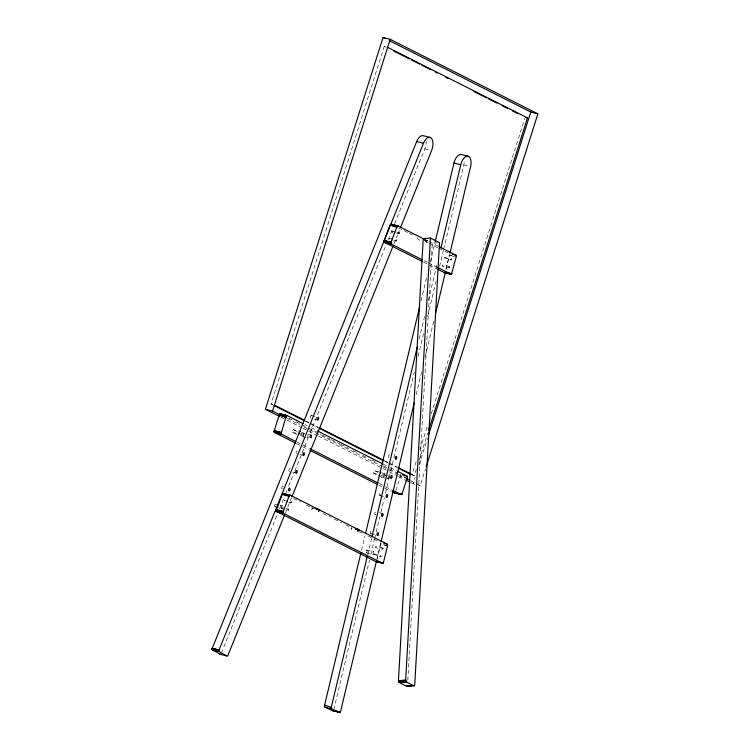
<?xml version="1.0" encoding="UTF-8"?>
<svg xmlns="http://www.w3.org/2000/svg" width="750" height="750" viewBox="0 0 750 750"><rect width="100%" height="100%" fill="white"/><g stroke="black" fill="none" stroke-linecap="round" stroke-linejoin="round"><path stroke-width="0.56" stroke-dasharray="3.75 2.81" d="M407.812 680.4L432.309 243.178L438.497 242.738M361.537 550.303L365.072 535.5M421.069 300.853L426.506 278.072M430.312 262.125L434.934 242.766M367.744 554.531L371.55 538.575M419.147 339.131L424.594 316.341M428.4 300.384L436.828 265.05M333.834 709.481L369.45 560.25M370.809 554.55L374.344 539.747M374.616 538.603L379.781 516.956M380.869 512.4L384.403 497.597M385.491 493.041L389.025 478.228M389.297 477.094L393.647 458.859M393.919 457.725L414.309 372.291M418.116 356.334L423.825 332.419M427.631 316.472L436.059 281.156M439.594 266.344L443.4 250.397M443.672 249.253L463.791 164.963A9.797 5.006 -75.8 0 0 464.269 160.069M377.034 558.703L380.841 542.747M416.203 394.603L421.913 370.669M425.175 357L434.147 319.387M446.119 269.25L449.653 254.437M445.894 269.203L449.419 255.038L456.225 256.772M376.762 560.316L380.812 544.012L387.619 545.747M312.881 508.303L312.328 508.022L311.841 509.569L312.328 508.022L314.597 508.603M351.572 527.822L351.075 529.378L351.572 527.822L352.116 528.113M419.681 240.394L416.325 237.169M426.975 240.572L426.488 242.128L426.975 240.572C422.428 238.734 431.925 242.587 424.997 239.944L425.625 240.094M273.122 405.038L271.041 403.978L384.262 46.247L386.634 46.847M395.85 490.631L400.519 475.884L402.778 476.456M416.119 461.672L411.881 475.05L414.253 475.65L416.372 468.966M420 449.419L427.406 426.019M431.288 413.756L524.756 118.434M419.194 460.05L427.659 433.303M415.125 484.312L413.091 483.797L415.219 477.103M419.1 464.822L427.584 438.028M416.147 484.575L420.216 485.606L425.512 468.863M221.353 653.119L277.359 514.294M279.544 508.866L284.363 496.941M286.106 492.6L286.988 490.425M288.731 486.094L294.422 471.994M294.862 470.906L308.428 437.288M310.172 432.947L386.306 244.228M388.059 239.887L392.869 227.963M394.622 223.622L424.809 148.781A9.797 5.006 -75.8 0 0 426.15 141.459M285.394 512.972L291.516 497.775M393.966 243.844L397.462 235.162M397.903 234.075L400.097 228.647M392.869 239.147C388.238 236.494 387.6 240.412 392.691 240.103M281.559 507.469L281.447 508.416L281.625 507.459L285.028 508.322M392.128 232.022C393.234 229.144 389.306 234.328 395.466 232.884M287.85 501.112L284.091 500.672L287.625 502.069M444.384 258.394C444.141 256.828 444.488 257.934 451.125 260.119M382.753 548.147C373.622 544.153 372.712 548.334 382.519 549.103M449.475 266.841C440.541 262.828 439.209 266.934 449.194 267.778M373.856 555.037C373.809 553.416 373.669 554.569 380.597 556.753M389.288 239.241L389.466 238.284M284.222 501.206L284.447 500.25M375.722 547.369L375.956 546.422M379.266 471.9L374.728 470.747A1.387 0.713 -75.8 0 0 373.669 471.741A1.387 0.713 -75.8 0 0 373.894 473.381L381.216 477.066A1.387 0.713 -75.8 0 0 382.2 476.137A1.387 0.713 -75.8 0 0 382.116 474.497L388.922 476.231A1.387 0.713 -75.8 0 1 389.044 476.419M442.387 266.053L442.669 265.116M424.809 148.781L431.616 150.516M463.791 164.963L470.597 166.688M392.353 231.103L395.691 231.938M396.825 232.228L399.094 232.8M424.125 239.991L427.556 240.872M396.6 233.175L398.869 233.756M424.331 240.094L427.734 240.956M393.825 240.394L396.084 240.966M453.872 256.5L449.447 254.906A1.65 0.844 -75.8 0 0 449.447 254.062M444.609 257.475L451.359 259.172M271.041 403.978L272.616 404.381M311.475 415.528L316.003 416.681M314.194 419.081L317.597 419.944M296.841 434.503L292.688 432.403A1.387 0.713 -75.8 0 1 292.462 430.763A1.387 0.713 -75.8 0 1 293.522 429.769L300.328 431.494M307.725 434.109L311.128 434.972M300.797 433.434L304.191 434.306M292.688 432.403L299.494 434.128M305.625 437.512L299.962 436.069A1.387 0.713 -75.8 0 0 300.956 435.253A1.387 0.713 -75.8 0 0 300.947 433.566M407.203 477.975L400.528 475.819A1.444 0.741 -75.8 0 0 400.341 474.422L400.238 474.347M299.897 454.519L302.166 455.1M373.894 473.381L377.297 474.244M387.694 477.366L391.097 478.228M381.216 477.066L388.022 478.8A1.387 0.713 -75.8 0 0 389.062 477.684M292.744 472.238L296.147 473.109M379.753 495.553L384.281 496.697M379.247 512.766L382.65 513.628M311.747 507.731L314.016 508.303M288.759 502.35L291.019 502.931M275.728 504.131L279.131 504.994M280.266 505.275L282.525 505.856M286.163 508.612L288.431 509.184M275.044 506.822L284.841 509.278M370.659 533.653L376.322 535.087M387.544 546.056L380.841 543.881A1.65 0.844 -75.8 0 0 380.803 542.869M366.75 550.003L373.556 551.728M374.072 554.091L380.869 555.816M366.112 552.703L372.909 554.428M380.7 475.106L388.022 478.8M384.262 46.247L386.353 47.297M424.228 239.1L428.269 241.144M429.066 241.631L438.216 246.244M398.391 227.859L408.422 232.922M409.425 233.428L412.434 234.947M425.212 241.397L428.316 242.953M429.347 243.478L437.616 247.65M438.647 248.166L443.812 250.772M444.844 251.297L447.947 252.863M424.191 260.728L427.303 262.294M428.334 262.819L436.613 267M423.6 262.134L437.062 268.931M305.756 420.9L308.888 422.484M309.928 423.009L318.272 427.219M385.041 460.912L388.172 462.488M389.222 463.022L397.566 467.231M411.131 474.075L414.253 475.65M305.466 421.35L317.991 427.669M384.759 461.363L387.891 462.938M388.931 463.472L397.275 467.681M304.941 424.575L307.022 425.625M311.184 427.725L316.388 430.35M382.997 463.959L389.241 467.109M390.281 467.634L396.525 470.784M288.769 418.116L291.891 419.691M296.053 421.791L307.5 427.575M308.541 428.1L321.028 434.4M322.069 434.925L330.403 439.125M331.444 439.65L339.769 443.85M340.809 444.375L349.134 448.575M353.297 450.675L358.5 453.309M362.662 455.409L367.866 458.034M372.028 460.134L377.231 462.759M383.484 465.909L397.013 472.734M287.072 418.425L299.55 424.725M303.712 426.816L381.731 466.181M382.762 466.706L387.966 469.331M389.006 469.856L397.331 474.056M398.372 474.581L405.647 478.256M410.85 480.881L417.094 484.031M418.134 484.556L420.216 485.606M280.988 417.141L286.191 419.766M287.231 420.291L301.791 427.641M302.831 428.166L317.4 435.506M318.431 436.031L381.891 468.056M382.931 468.581L388.125 471.197M389.166 471.722L397.491 475.922M398.531 476.447L404.775 479.597M411.009 482.747L413.091 483.797M301.359 432.019L304.481 433.594M293.522 429.769L297.675 431.869M300.525 434.653L305.728 437.278M296.972 442.116L309.459 448.416M379.191 483.6L384.403 486.225M385.444 486.75L391.688 489.9M296.409 443.531L301.622 446.166M302.662 446.691L308.906 449.841M378.637 485.025L391.125 491.325M293.541 498.544L300.544 502.078M306.553 505.106L311.569 507.638M323.278 513.553L330.422 517.153M334.5 519.206L341.634 522.816M345.712 524.869L350.812 527.447M358.556 531.356L363.75 533.972M367.913 536.072L378.3 541.312M381.534 472.472L388.922 476.231M374.728 470.747L378.825 472.828M307.594 435.169A1.387 0.713 -75.8 0 1 307.819 436.809A1.387 0.713 -75.8 0 1 306.759 437.803M282.197 489.094A1.387 0.713 -75.8 0 1 281.962 487.238A1.387 0.713 -75.8 0 1 283.172 486.675M283.116 488.269A1.387 0.713 -75.8 0 1 282.956 488.578M289.734 471.281A1.387 0.713 -75.8 0 1 288.956 470.034A1.387 0.713 -75.8 0 1 290.194 468.778M303.834 435.938A1.387 0.713 -75.8 0 1 303.403 434.081A1.387 0.713 -75.8 0 1 304.706 433.762M282.234 508.453A1.387 0.713 -75.8 0 1 281.456 507.263A1.387 0.713 -75.8 0 1 282.647 505.903A1.387 0.713 -75.8 0 1 282.619 508.022M275.634 506.55A1.387 0.713 -75.8 0 1 274.688 506.391A1.387 0.713 -75.8 0 1 275.016 504.563A1.387 0.713 -75.8 0 1 276.028 504.394M296.194 453.394A1.387 0.713 -75.8 0 1 296.259 451.8A1.387 0.713 -75.8 0 1 297.169 450.966M310.622 418.125A1.387 0.713 -75.8 0 1 310.791 415.912A1.387 0.713 -75.8 0 1 311.897 416.344M371.241 533.353A1.387 0.713 -75.8 0 1 370.209 532.688A1.387 0.713 -75.8 0 1 371.297 530.953M375.966 514.041A1.387 0.713 -75.8 0 1 374.944 514.416A1.387 0.713 -75.8 0 1 374.981 512.663A1.387 0.713 -75.8 0 1 376.012 511.978M384.3 476.503A1.387 0.713 -75.8 0 1 384.103 474.506A1.387 0.713 -75.8 0 1 385.341 474.291M385.312 475.284A1.387 0.713 -75.8 0 1 384.881 476.203M380.663 494.681A1.387 0.713 -75.8 0 1 379.584 495.469A1.387 0.713 -75.8 0 1 379.481 493.716A1.387 0.713 -75.8 0 1 380.559 492.928M389.034 457.434A1.387 0.713 -75.8 0 1 388.444 456.084A1.387 0.713 -75.8 0 1 389.55 454.772A1.387 0.713 -75.8 0 1 389.756 456.581M366.694 552.403A1.387 0.713 -75.8 0 0 366.928 550.087A1.387 0.713 -75.8 0 0 365.681 551.569A1.387 0.713 -75.8 0 0 366.694 552.403M373.5 554.128A1.387 0.713 -75.8 0 0 373.725 551.812A1.387 0.713 -75.8 0 0 372.478 553.294A1.387 0.713 -75.8 0 0 373.5 554.128"/><path stroke-width="1.12" d="M274.556 432.506L274.294 430.575L281.091 432.3M295.931 441.591L281.006 433.894L286.106 416.447L287.062 415.556L302.859 423.525M276.131 510.637L282.3 494.306L289.153 495.909A1.65 0.844 -75.8 0 1 290.109 495.122L387.384 544.209A1.65 0.844 -75.8 0 1 387.647 545.606L383.512 562.238L382.509 563.288L283.228 513.197C269.925 511.528 278.522 508.566 283.228 513.197M282.938 512.362L289.097 496.031M422.569 261.619L384.178 242.213L384.113 240.656L390.141 225.131L396.994 226.734A1.65 0.844 -75.8 0 1 397.95 225.947L423.722 238.931M422.128 259.688L390.984 243.938L390.919 242.381L396.947 226.856M430.434 238.078L439.528 242.662L414.741 684.928L414.094 685.847L406.163 681.844L405.656 680.344L430.434 238.078L423.225 238.594L398.438 680.859L399.122 682.453L406.341 681.938M284.513 515.138L227.981 655.256A1.65 0.844 -75.8 0 1 227.025 656.006L220.162 654.253L212.4 649.884L212.269 648.225L416.681 141.534A9.797 5.006 -75.8 0 1 423.141 135.666L429.947 137.391M226.959 655.988L219.197 651.609L219.066 649.959L423.478 143.259A9.797 5.006 -75.8 0 1 431.119 138.028A9.797 5.006 -75.8 0 1 431.616 150.516L400.528 227.559M367.2 556.809L331.275 707.391A1.65 0.844 -75.8 0 0 331.547 708.769L339.591 712.491L340.594 711.413L376.491 560.981M360.994 552.581L324.469 705.656A1.65 0.844 -75.8 0 0 324.75 707.044L332.794 710.756L339.928 712.434M365.616 533.222L419.709 306.553M435.206 241.622L453.966 163.031A9.797 5.006 -75.8 0 1 461.147 154.472L467.953 156.197A9.797 5.006 -75.8 0 1 470.597 166.688L449.925 253.294M372.094 536.297L417.244 347.109M440.906 247.959L460.763 164.756A9.797 5.006 -75.8 0 1 467.953 156.197M381.112 541.613L414.3 402.581M435.506 313.697L445.303 272.672M324.572 705.216L331.294 707.25M319.134 509.747L318.637 511.303L319.134 509.747L316.866 509.175M358.369 529.556L357.881 531.103L358.369 529.556L356.1 528.975M279.947 416.616L265.387 409.266L383.053 37.5L390.178 39.309L537.881 113.841L426.225 466.631M286.031 417.9L272.503 411.075L390.178 39.309M278.841 416.194L274.172 430.941L280.978 432.666M428.719 429.956L527.484 117.919L387.684 47.381M428.644 434.672L530.766 112.031L389.297 40.65M291.956 496.697L393.084 246.009M414.422 685.753L406.697 686.278L407.428 685.875M280.266 413.831L279.197 415.087L286.106 416.447M445.162 271.922L444.309 272.587L438.094 269.447M437.653 267.525L451.444 274.275L456.244 256.631A1.65 0.844 -75.8 0 0 455.991 255.234L439.247 246.769M395.269 492.347L394.247 492.9L401.859 494.4L407.334 477.544A1.444 0.741 -75.8 0 0 407.137 476.147L397.566 471.309M276.337 511.388L375.703 561.562L383.062 563.072M401.494 494.691L392.728 490.425M405.675 679.969L398.438 680.859L405.656 680.344M398.447 681.141L405.666 680.625M398.475 681.356L405.694 680.841M398.522 681.572L405.741 681.056M398.578 681.769L405.797 681.253M398.653 681.947L405.863 681.431M398.728 682.106L405.947 681.591M398.822 682.238L406.041 681.722M406.163 681.844L398.944 682.359L406.875 686.362M407.372 686.034L409.425 685.884M407.288 686.166L411.412 685.875M332.794 710.756L340.041 712.359M530.766 112.031L537.881 113.841M525.9 117.516L527.484 117.919M416.681 141.534L423.478 143.259M453.966 163.031L460.763 164.756M398.016 225.966L391.219 224.241A1.65 0.844 -75.8 0 0 390.197 225.009L396.834 227.147M398.166 226.041L391.144 224.222L393.375 225.328M452.381 254.25L455.991 255.234M384.188 240.469L390.984 242.194M384.113 240.656L390.919 242.381M384.056 240.853L390.853 242.578M384.009 241.059L390.816 242.784M383.981 241.266L390.787 242.991M383.972 241.463L390.778 243.187M383.981 241.641L390.787 243.375M384.009 241.819L390.806 243.544M384.047 241.969L390.909 243.834M384.178 242.213L391.069 244.012M447.347 272.662L451.875 273.816M446.109 272.522L451.772 273.966M445.997 272.653L450.534 273.806M445.884 272.756L450.422 273.909M444.525 272.587L451.444 274.275M444.309 272.587L451.219 274.331M265.387 409.266L272.503 411.075M280.116 413.822L287.241 415.641M279.872 413.916L286.8 415.584M279.75 414.019L286.556 415.744M279.628 414.141L286.434 415.875M279.525 414.3L286.322 416.025M279.422 414.469L286.219 416.194M280.331 415.369L285.994 416.812M274.116 431.212L280.922 432.947M274.097 431.428L280.903 433.163M274.097 431.634L280.894 433.369M274.116 431.831L280.912 433.556M274.144 432.009L280.95 433.734M274.2 432.169L281.072 434.025M281.363 434.231L274.378 432.422L295.369 443.006M402.581 474.975L407.137 476.147M395.053 492.675L401.859 494.4M394.941 492.797L401.737 494.531M394.819 492.9L401.616 494.625M290.325 495.216L283.378 493.416A1.65 0.844 -75.8 0 0 282.356 494.184L288.984 496.322M314.972 508.509L318.581 509.475M316.312 509.184L319.884 510.131M355.35 528.591L357.787 529.256M355.519 528.975L359.128 529.931M276.347 509.644L283.144 511.369M276.272 509.831L283.069 511.556M276.206 510.028L283.012 511.762M276.169 510.234L282.966 511.959M276.141 510.441L282.947 512.166M276.141 510.825L282.938 512.55M276.169 510.994L282.966 512.719M276.206 511.153L283.012 512.878M276.262 511.284L283.069 513.009M383.775 543.225L387.328 544.163M377.503 561.506L380.906 562.369M376.153 561.45L382.95 563.175M375.703 561.562L382.838 563.25M212.269 648.225L219.066 649.959M212.203 648.422L219.009 650.156M212.156 648.628L218.963 650.353M212.128 648.834L218.934 650.559M212.119 649.031L218.916 650.756M212.119 649.219L218.925 650.944M212.147 649.397L218.953 651.122M212.184 649.556L219.047 651.413M212.316 649.8L219.197 651.609M331.613 708.816L324.956 707.156M334.594 710.681L339.131 711.834M333.347 710.522L339.019 711.966M283.519 493.491L285.525 494.503M383.053 37.5L385.134 38.55M393.656 50.991L409.303 58.884M411.394 59.934L419.738 64.144M421.828 65.203L430.172 69.413M435.384 72.047L437.475 73.097M445.819 77.306L447.909 78.366M473.991 91.519L486.506 97.838M488.597 98.897L496.941 103.106M502.153 105.741L507.375 108.366M512.587 111L517.809 113.634M274.453 405.113L304.706 420.375M319.312 427.744L384 460.387M398.606 467.756L411.131 474.075M274.172 405.562L304.425 420.825M319.031 428.194L383.719 460.837M398.325 468.206L410.841 474.525M317.428 430.875L382.997 463.959M406.688 478.781L409.809 480.356M405.816 480.122L409.978 482.222M310.5 448.941L378.15 483.075M309.947 450.366L377.597 484.5M392.166 491.85L394.425 492.994M220.013 654.178L220.228 654.281A1.65 0.844 -75.8 0 0 220.847 654.009M380.475 473.466A1.387 0.713 -75.8 0 1 380.597 473.137M299.222 433.791A1.387 0.713 -75.8 0 1 299.391 432.159A1.387 0.713 -75.8 0 1 300.328 431.494M290.869 502.528L291.356 502.069L290.869 502.528M398.709 233.353L399.159 232.828L398.709 233.353M382.369 548.691L382.866 548.241L382.369 548.691M450.975 259.716L451.416 259.2L450.975 259.716M380.475 556.312C380.794 557.766 381.291 554.728 380.475 556.312M449.072 267.338C449.428 268.772 449.841 265.772 449.072 267.338M288.084 509.653C288.309 511.191 288.975 508.144 288.084 509.653M395.925 240.478C396.169 241.997 396.797 239.006 395.925 240.478M289.584 490.556A1.387 0.713 -75.8 0 0 289.847 488.222A1.387 0.713 -75.8 0 0 288.581 489.666A1.387 0.713 -75.8 0 0 289.584 490.556M296.728 472.828A1.387 0.713 -75.8 0 0 296.991 470.503A1.387 0.713 -75.8 0 0 295.734 471.947A1.387 0.713 -75.8 0 0 296.728 472.828M311.034 437.391A1.387 0.713 -75.8 0 0 311.288 435.066A1.387 0.713 -75.8 0 0 310.031 436.5A1.387 0.713 -75.8 0 0 311.034 437.391M303.881 455.109A1.387 0.713 -75.8 0 0 304.144 452.784A1.387 0.713 -75.8 0 0 302.887 454.219A1.387 0.713 -75.8 0 0 303.881 455.109M318.178 419.672A1.387 0.713 -75.8 0 0 318.441 417.347A1.387 0.713 -75.8 0 0 317.184 418.781A1.387 0.713 -75.8 0 0 318.178 419.672M378.047 535.078A1.387 0.713 -75.8 0 0 378.272 532.762A1.387 0.713 -75.8 0 0 377.025 534.244A1.387 0.713 -75.8 0 0 378.047 535.078M382.594 516.028A1.387 0.713 -75.8 0 0 382.819 513.713A1.387 0.713 -75.8 0 0 381.572 515.194A1.387 0.713 -75.8 0 0 382.594 516.028M391.688 477.928A1.387 0.713 -75.8 0 0 391.913 475.613A1.387 0.713 -75.8 0 0 390.666 477.094A1.387 0.713 -75.8 0 0 391.688 477.928M387.141 496.978A1.387 0.713 -75.8 0 0 387.366 494.662A1.387 0.713 -75.8 0 0 386.119 496.144A1.387 0.713 -75.8 0 0 387.141 496.978M396.234 458.878A1.387 0.713 -75.8 0 0 396.459 456.562A1.387 0.713 -75.8 0 0 395.212 458.044A1.387 0.713 -75.8 0 0 396.234 458.878"/></g></svg>
